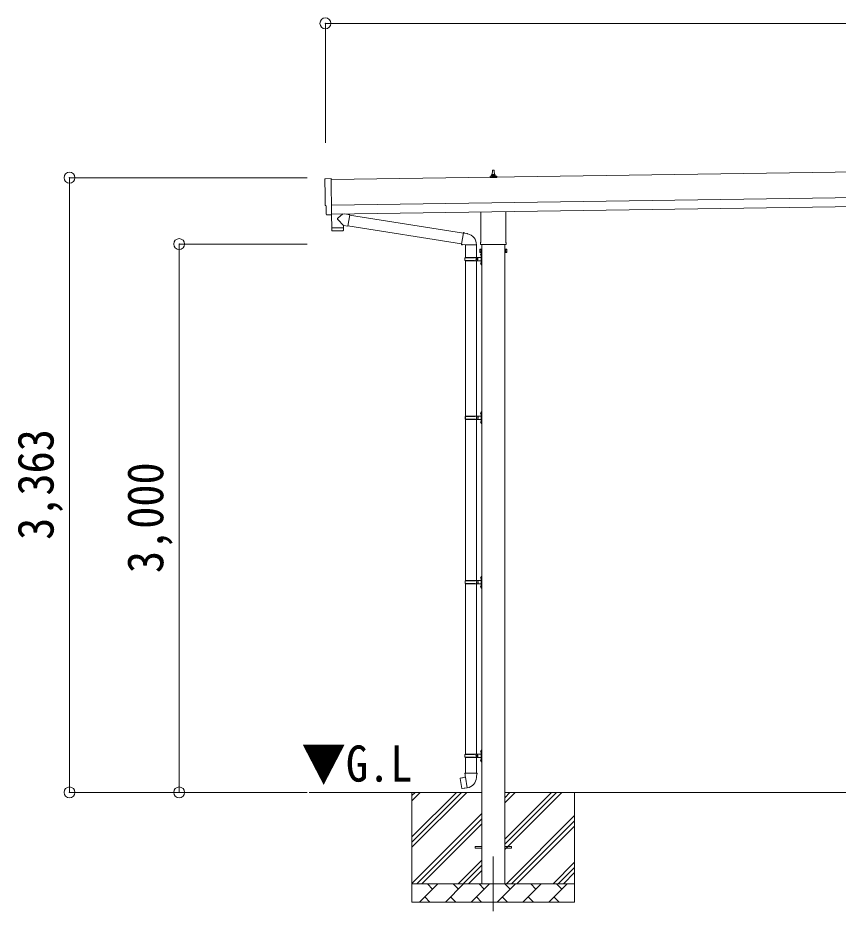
# Model space of a CAD drawing. Units: millimetres at full size, sheet at 1:60. Extents: x -16864 to 16864, y -11640 to 11640.
# Drawn here: x -915 to 3572, y -8113 to -3226 of the extents above; entities that cross this region are included whole.
import ezdxf
from ezdxf.enums import TextEntityAlignment as Align

# ---------------------------------------------------------------- set-up
doc = ezdxf.new("R2010")
doc.units = ezdxf.units.MM
doc.header["$LTSCALE"] = 60
doc.header["$PDMODE"] = 32
doc.header["$PDSIZE"] = 60
doc.linetypes.add('CHAIN1', pattern=[8, 5, -1, 1, -1])
for name, color, linetype, lineweight in [('0-1_Defpoints', 7, 'CHAIN1', 9), ('0-2_TEXT1', 4, 'Continuous', 9), ('0-3_SHAPE', 7, 'Continuous', 9), ('0-7_PARTS2', 7, 'Continuous', 9), ('0-8_TABLE1', 6, 'Continuous', 9), ('0-9_DIM1', 7, 'Continuous', 9)]:
    doc.layers.add(name, color=color, linetype=linetype, lineweight=lineweight)
doc.styles.add('ＭＳ ゴシック', font='')
doc.styles.get('ＭＳ ゴシック').set_extended_font_data('MS Gothic')

msp = doc.modelspace()

# ---------------------------------------------------------------- linework, layer by layer
at = {"layer": '0-1_Defpoints'}
msp.add_line((1685.56, -7813.9), (1685.56, -8162.9), dxfattribs=at)
at = {"layer": '0-2_TEXT1'}
for p, q in [((6163.31, -4033.52), (798.36, -4110.17)), ((1667.62, -4100.14), (1667.62, -4092.43)), ((1704.12, -4100.14), (1667.62, -4100.14)), ((1668, -4091.64), (1703.73, -4091.64)), ((1668.38, -4091.46), (1675.1, -4089.83)), ((1675.48, -4089.64), (1696.25, -4089.64)), ((1675.87, -4088.85), (1675.87, -4084.64)), ((1676.87, -4084.64), (1694.87, -4084.64)), ((1679.87, -4084.64), (1680.59, -4061.12)), ((1681.59, -4060.14), (1690.14, -4060.14)), ((1691.14, -4061.12), (1691.87, -4084.64)), ((1695.87, -4088.85), (1695.87, -4084.64)), ((1703.35, -4091.46), (1696.63, -4089.83)), ((1704.12, -4100.14), (1704.12, -4092.43)), ((800.36, -4250.15), (6165.31, -4173.51)), ((801.07, -4300.15), (6166.02, -4223.5)), ((1617.26, -4454.13), (1617.26, -4288.49)), ((1753.86, -4286.54), (1753.86, -4454.13)), ((781.49, -4304.2), (774.57, -4303.93)), ((1611.56, -4492.4), (1612.32, -4491.08)), ((1611.56, -4492.4), (1611.56, -4509.4)), ((1618.56, -4495.99), (1612.32, -4495.99)), ((1615.56, -4462.9), (1615.56, -4457.4)), ((1753.5, -4466.4), (1617.62, -4466.4)), ((1623.06, -4466.4), (1623.06, -7963.9)), ((1748.06, -7963.9), (1748.06, -4466.4)), ((1752.56, -4495.99), (1758.8, -4495.99)), ((1755.56, -4457.4), (1755.56, -4462.9)), ((1759.56, -4492.4), (1758.8, -4491.08)), ((1759.56, -4492.4), (1759.56, -4509.4)), ((1611.56, -4509.4), (1612.32, -4510.71)), ((1618.56, -4505.81), (1612.32, -4505.81)), ((1618.56, -4510.71), (1612.32, -4510.71)), ((1621.06, -4510.1), (1618.56, -4510.1)), ((1750.06, -4510.1), (1752.56, -4510.1)), ((1752.56, -4505.81), (1758.8, -4505.81)), ((1752.56, -4510.71), (1758.8, -4510.71)), ((1759.56, -4509.4), (1758.8, -4510.71)), ((1585.56, -7759.4), (1623.06, -7759.4)), ((1585.56, -7768.4), (1585.56, -7759.4)), ((1585.56, -7759.4), (1623.06, -7759.4)), ((1585.56, -7768.4), (1585.56, -7759.4)), ((1585.56, -7768.4), (1623.06, -7768.4)), ((1585.56, -7768.4), (1623.06, -7768.4)), ((1748.06, -7759.4), (1785.56, -7759.4)), ((1748.06, -7759.4), (1785.56, -7759.4)), ((1748.06, -7768.4), (1785.56, -7768.4)), ((1748.06, -7768.4), (1785.56, -7768.4)), ((1785.56, -7768.4), (1785.56, -7759.4)), ((1785.56, -7768.4), (1785.56, -7759.4))]:
    msp.add_line(p, q, dxfattribs=at)
for points in [[(766.74, -4107.18), (798.28, -4105.08), (801.11, -4302.91)], [(771.69, -4300.98), (771.02, -4253.96), (770.42, -4253.97)], [(782.23, -4303.91), (782.89, -4303.27), (801.12, -4303.92)], [(1618.56, -4510.71), (1618.56, -4491.08), (1612.32, -4491.08)], [(1618.56, -4510.1), (1618.56, -4491.7), (1621.06, -4491.7)], [(1752.56, -4510.1), (1752.56, -4491.7), (1750.06, -4491.7)], [(1752.56, -4510.71), (1752.56, -4491.08), (1758.8, -4491.08)]]:
    msp.add_lwpolyline(points, dxfattribs=at)
for points in [[(1621.06, -4511.4), (1621.06, -4490.4), (1623.06, -4490.4), (1623.06, -4511.4)], [(1750.06, -4511.4), (1750.06, -4490.4), (1748.06, -4490.4), (1748.06, -4511.4)]]:
    msp.add_lwpolyline(points, close=True, dxfattribs=at)
for centre, radius, start, end in [((1668.62, -4092.43), 1, 103.62699, 180), ((1674.87, -4088.85), 1, 283.62699, 0), ((1679.95, -4085.27), 4.13, 90, 171.17633), ((1676.87, -4085.64), 1, 90, 180), ((1681.59, -4061.14), 1, 90, 178.60509), ((1689.2, -4084.64), 4.83, 133.60282, 180), ((1682.53, -4084.64), 4.83, 0, 46.39718), ((1690.14, -4061.14), 1, 1.39491, 90), ((1691.78, -4085.27), 4.13, 8.82367, 90), ((1694.87, -4085.64), 1, 0, 90), ((1696.87, -4088.85), 1, 180, 256.37301), ((1703.12, -4092.43), 1, 0, 76.37301), ((1615.9, -4493.54), 4.34, 145.61575, 214.38425), ((1627.8, -4500.9), 16.24, 162.41205, 197.58795), ((1619.56, -4457.4), 4, 125.09963, 180), ((1619.56, -4462.9), 4, 180, 194.47751), ((1619.56, -4462.9), 4, 194.47751, 241.04498), ((1751.56, -4462.9), 4, 298.95502, 345.52249), ((1751.56, -4457.4), 4, 0, 54.90037), ((1751.56, -4462.9), 4, 345.52249, 0), ((1755.21, -4493.54), 4.34, 325.61575, 34.38425), ((1743.32, -4500.9), 16.24, 342.41205, 17.58795), ((1615.9, -4508.26), 4.34, 145.61575, 214.38425), ((1755.21, -4508.26), 4.34, 325.61575, 34.38425)]:
    msp.add_arc(centre, radius, start, end, dxfattribs=at)
for centre, major_axis, ratio, start_param, end_param in [((766.94, -4110.18), (-3, -0.04), 0.99863, 4.7647489, 6.2979817), ((-3997.43, -4248.67), (4762.89, 68.04), 0.99863, 6.2686928, 6.2979817), ((770.35, -4249.57), (-4.41, -0.06), 0.99863, 6.2686928, 7.8539816), ((774.69, -4300.93), (-2.15, -2.1), 0.9974, 5.5252311, 7.0411395), ((781.53, -4303.2), (-0.717, -0.7), 0.9974, 0.7579542, 1.5707963)]:
    msp.add_ellipse(centre, major_axis=major_axis, ratio=ratio, start_param=start_param, end_param=end_param, dxfattribs=at)
at = {"layer": '0-3_SHAPE'}
for p, q in [((1623.06, -7463.9), (678.9, -7463.9)), ((1240.56, -7463.9), (1240.56, -8063.9)), ((1240.56, -7707.38), (1484.04, -7463.9)), ((1240.56, -7735.67), (1512.33, -7463.9)), ((1240.56, -7763.95), (1540.61, -7463.9)), ((1240.56, -7509.39), (1286.05, -7463.9)), ((1240.56, -7481.11), (1257.77, -7463.9)), ((4623.06, -7463.9), (1748.06, -7463.9)), ((1748.06, -7492.72), (1776.88, -7463.9)), ((1748.06, -7521.01), (1805.17, -7463.9)), ((1748.06, -7775.57), (2059.73, -7463.9)), ((1748.06, -7719), (2003.16, -7463.9)), ((1748.06, -7747.28), (2031.44, -7463.9)), ((2130.56, -7463.9), (2130.56, -8063.9)), ((1240.56, -7961.94), (1623.06, -7579.44)), ((1266.88, -7963.9), (1623.06, -7607.72)), ((1757.72, -7963.9), (2130.56, -7591.06)), ((1786, -7963.9), (2130.56, -7619.34)), ((1295.17, -7963.9), (1623.06, -7636.01)), ((1814.29, -7963.9), (2130.56, -7647.63)), ((1493.16, -7963.9), (1623.06, -7834)), ((1521.44, -7963.9), (1623.06, -7862.28)), ((2012.28, -7963.9), (2130.56, -7845.62)), ((1549.73, -7963.9), (1623.06, -7890.57)), ((2040.56, -7963.9), (2130.56, -7873.9)), ((2068.84, -7963.9), (2130.56, -7902.18)), ((1240.56, -7963.9), (2130.56, -7963.9)), ((1282.01, -8063.9), (1382.01, -7963.9)), ((1353.45, -7992.45), (1324.9, -7963.9)), ((1423.43, -8063.9), (1523.43, -7963.9)), ((1494.87, -7992.45), (1466.32, -7963.9)), ((1564.85, -8063.9), (1664.85, -7963.9)), ((1636.3, -7992.45), (1607.74, -7963.9)), ((1706.27, -8063.9), (1806.27, -7963.9)), ((1777.72, -7992.45), (1749.16, -7963.9)), ((1847.69, -8063.9), (1947.69, -7963.9)), ((1919.14, -7992.45), (1890.58, -7963.9)), ((1989.11, -8063.9), (2089.11, -7963.9)), ((2060.56, -7992.45), (2032.01, -7963.9)), ((1310.56, -8035.35), (1339.11, -8063.9)), ((1451.98, -8035.35), (1480.53, -8063.9)), ((1593.4, -8035.35), (1621.96, -8063.9)), ((1734.82, -8035.35), (1763.38, -8063.9)), ((1876.24, -8035.35), (1904.8, -8063.9)), ((2017.67, -8035.35), (2046.22, -8063.9)), ((2130.56, -8063.9), (1240.56, -8063.9))]:
    msp.add_line(p, q, dxfattribs=at)
at = {"layer": '0-8_TABLE1'}
for p, q in [((767.34, -3256.26), (767.34, -3910.59)), ((11606.27, -3256.26), (767.34, -3256.26)), ((-632.66, -4100.61), (668.04, -4100.61)), ((-632.66, -4100.61), (-632.66, -7463.9)), ((-32.66, -4463.9), (668.04, -4463.9)), ((-32.66, -4463.9), (-32.66, -7463.9)), ((-632.66, -7463.9), (668.04, -7463.9))]:
    msp.add_line(p, q, dxfattribs=at)
for p in [(767.34, -3256.26), (-632.66, -4100.61), (-32.66, -4463.9), (-632.66, -7463.9), (-32.66, -7463.9)]:
    msp.add_point(p, dxfattribs=at)
at = {"layer": '0-9_DIM1'}
for p, q in [((862.52, -4299.27), (834.87, -4321.78)), ((900.14, -4303.28), (874.3, -4299.1)), ((801.11, -4302.91), (801.12, -4303.92)), ((865.56, -4362.22), (834.69, -4329.11)), ((900.14, -4303.28), (889.97, -4366.16)), ((899.84, -4305.1), (1522, -4404.16)), ((801.76, -4376.14), (802.17, -4389.19)), ((862.75, -4391.27), (805.21, -4392.1)), ((806.24, -4375.08), (806.27, -4376.08)), ((861.24, -4374.29), (861.23, -4375.29)), ((865.56, -4362.22), (889.97, -4366.16)), ((865.56, -4362.22), (865.73, -4374.23)), ((890.27, -4364.33), (1511.58, -4463.26)), ((1511.26, -4465.07), (1516.79, -4433.71)), ((1522.32, -4402.34), (1516.79, -4433.71)), ((1522.32, -4402.34), (1523.46, -4400.36)), ((1523.46, -4400.36), (1527.02, -4400.99)), ((1527.02, -4400.99), (1527.44, -4403.34)), ((1541.95, -4406.16), (1543.64, -4407.79)), ((1543.64, -4407.79), (1545.75, -4408.24)), ((1511.26, -4465.07), (1511.65, -4467.33)), ((1511.26, -4465.07), (1516.41, -4465.89)), ((1511.65, -4467.33), (1515.22, -4467.96)), ((1515.22, -4467.96), (1516.41, -4465.89)), ((1516.41, -4465.89), (1531.01, -4468.2)), ((1531.01, -4468.2), (1533.22, -4467.22)), ((1593.51, -4467.61), (1532.33, -4467.61)), ((1533.06, -4467.61), (1533.06, -4536.91)), ((1593.06, -4467.61), (1593.06, -4536.91)), ((1530.06, -4538.91), (1580.39, -4538.91)), ((1531.06, -4536.91), (1617.06, -4536.91)), ((1531.06, -4536.91), (1531.06, -4538.91)), ((1590.06, -4536.91), (1590.06, -4541.41)), ((1590.06, -4541.41), (1592.06, -4541.41)), ((1592.06, -4541.41), (1592.06, -4545.91)), ((1598.06, -4536.91), (1598.06, -4545.91)), ((1598.06, -4541.41), (1601.06, -4541.41)), ((1601.06, -4541.41), (1601.06, -4545.91)), ((1616.76, -4519.76), (1618.8, -4520.76)), ((1618.03, -4517.76), (1618.66, -4517.76)), ((1618.03, -4517.76), (1618.03, -4526.06)), ((1618.03, -4526.06), (1618.66, -4526.06)), ((1618.66, -4517.76), (1618.66, -4526.06)), ((1618.66, -4517.76), (1619.06, -4518.16)), ((1618.66, -4526.06), (1619.06, -4525.66)), ((1618.8, -4520.76), (1619.41, -4521.91)), ((1619.06, -4513.91), (1622.06, -4512.41)), ((1619.06, -4513.91), (1619.06, -4545.91)), ((1619.06, -4518.16), (1619.06, -4525.66)), ((1622.06, -4512.41), (1622.06, -4545.91)), ((1622.06, -4512.41), (1623.06, -4512.41)), ((1623.06, -4512.41), (1623.06, -4545.91)), ((1530.06, -4552.91), (1580.39, -4552.91)), ((1531.06, -4554.91), (1531.06, -4552.91)), ((1531.06, -4554.91), (1617.06, -4554.91)), ((1533.06, -4554.91), (1533.06, -6304.9)), ((1590.06, -4554.91), (1590.06, -4550.41)), ((1590.06, -4550.41), (1592.06, -4550.41)), ((1592.06, -4550.41), (1592.06, -4545.91)), ((1593.06, -4554.91), (1593.06, -6304.9)), ((1598.06, -4554.91), (1598.06, -4545.91)), ((1598.06, -4550.41), (1601.06, -4550.41)), ((1601.06, -4550.41), (1601.06, -4545.91)), ((1616.76, -4567.76), (1618.8, -4568.76)), ((1618.03, -4565.76), (1618.66, -4565.76)), ((1618.03, -4565.76), (1618.03, -4574.06)), ((1618.03, -4574.06), (1618.66, -4574.06)), ((1618.66, -4565.76), (1618.66, -4574.06)), ((1618.66, -4565.76), (1619.06, -4566.16)), ((1618.66, -4574.06), (1619.06, -4573.66)), ((1618.8, -4568.76), (1619.41, -4569.91)), ((1619.06, -4577.91), (1619.06, -4545.91)), ((1619.06, -4566.16), (1619.06, -4573.66)), ((1619.06, -4577.91), (1622.06, -4579.41)), ((1622.06, -4579.41), (1622.06, -4545.91)), ((1622.06, -4579.41), (1623.06, -4579.41)), ((1623.06, -4579.41), (1623.06, -4545.91)), ((1532.56, -5406.9), (1582.89, -5406.9)), ((1532.56, -5420.9), (1582.89, -5420.9)), ((1533.56, -5404.9), (1533.56, -5406.9)), ((1533.56, -5404.9), (1617.06, -5404.9)), ((1533.56, -5422.9), (1533.56, -5420.9)), ((1533.56, -5422.9), (1617.06, -5422.9)), ((1592.56, -5404.9), (1592.56, -5409.4)), ((1592.56, -5409.4), (1594.56, -5409.4)), ((1592.56, -5422.9), (1592.56, -5418.4)), ((1592.56, -5418.4), (1594.56, -5418.4)), ((1594.56, -5409.4), (1594.56, -5413.9)), ((1594.56, -5418.4), (1594.56, -5413.9)), ((1600.56, -5404.9), (1600.56, -5413.9)), ((1600.56, -5409.4), (1603.56, -5409.4)), ((1600.56, -5422.9), (1600.56, -5413.9)), ((1600.56, -5418.4), (1603.56, -5418.4)), ((1603.56, -5409.4), (1603.56, -5413.9)), ((1603.56, -5418.4), (1603.56, -5413.9)), ((1616.76, -5387.75), (1618.8, -5388.75)), ((1618.03, -5385.75), (1618.66, -5385.75)), ((1618.03, -5385.75), (1618.03, -5394.05)), ((1618.03, -5394.05), (1618.66, -5394.05)), ((1618.66, -5385.75), (1618.66, -5394.05)), ((1618.66, -5385.75), (1619.06, -5386.15)), ((1618.66, -5394.05), (1619.06, -5393.65)), ((1618.8, -5388.75), (1619.41, -5389.9)), ((1619.06, -5381.9), (1622.06, -5380.4)), ((1619.06, -5381.9), (1619.06, -5413.9)), ((1619.06, -5386.15), (1619.06, -5393.65)), ((1619.06, -5445.9), (1619.06, -5413.9)), ((1622.06, -5380.4), (1622.06, -5413.9)), ((1622.06, -5380.4), (1623.06, -5380.4)), ((1622.06, -5447.4), (1622.06, -5413.9)), ((1623.06, -5380.4), (1623.06, -5413.9)), ((1623.06, -5447.4), (1623.06, -5413.9)), ((1616.76, -5435.75), (1618.8, -5436.75)), ((1618.03, -5433.75), (1618.66, -5433.75)), ((1618.03, -5433.75), (1618.03, -5442.05)), ((1618.03, -5442.05), (1618.66, -5442.05)), ((1618.66, -5433.75), (1618.66, -5442.05)), ((1618.66, -5433.75), (1619.06, -5434.15)), ((1618.66, -5442.05), (1619.06, -5441.65)), ((1618.8, -5436.75), (1619.41, -5437.9)), ((1619.06, -5434.15), (1619.06, -5441.65)), ((1619.06, -5445.9), (1622.06, -5447.4)), ((1622.06, -5447.4), (1623.06, -5447.4)), ((1616.76, -6287.75), (1618.8, -6288.75)), ((1618.03, -6285.75), (1618.66, -6285.75)), ((1618.03, -6285.75), (1618.03, -6294.05)), ((1618.03, -6294.05), (1618.66, -6294.05)), ((1618.66, -6285.75), (1618.66, -6294.05)), ((1618.66, -6285.75), (1619.06, -6286.15)), ((1618.66, -6294.05), (1619.06, -6293.65)), ((1618.8, -6288.75), (1619.41, -6289.9)), ((1619.06, -6281.9), (1622.06, -6280.4)), ((1619.06, -6281.9), (1619.06, -6313.9)), ((1619.06, -6286.15), (1619.06, -6293.65)), ((1622.06, -6280.4), (1622.06, -6313.9)), ((1622.06, -6280.4), (1623.06, -6280.4)), ((1623.06, -6280.4), (1623.06, -6313.9)), ((1532.56, -6306.9), (1582.89, -6306.9)), ((1532.56, -6320.9), (1582.89, -6320.9)), ((1533.06, -6322.89), (1533.06, -7254.9)), ((1533.56, -6304.9), (1533.56, -6306.9)), ((1533.56, -6304.9), (1617.06, -6304.9)), ((1533.56, -6322.9), (1533.56, -6320.9)), ((1533.56, -6322.9), (1617.06, -6322.9)), ((1592.56, -6304.9), (1592.56, -6309.4)), ((1592.56, -6309.4), (1594.56, -6309.4)), ((1592.56, -6322.9), (1592.56, -6318.4)), ((1592.56, -6318.4), (1594.56, -6318.4)), ((1593.06, -6322.89), (1593.06, -7254.9)), ((1594.56, -6309.4), (1594.56, -6313.9)), ((1594.56, -6318.4), (1594.56, -6313.9)), ((1600.56, -6304.9), (1600.56, -6313.9)), ((1600.56, -6309.4), (1603.56, -6309.4)), ((1600.56, -6322.9), (1600.56, -6313.9)), ((1600.56, -6318.4), (1603.56, -6318.4)), ((1603.56, -6309.4), (1603.56, -6313.9)), ((1603.56, -6318.4), (1603.56, -6313.9)), ((1616.76, -6335.75), (1618.8, -6336.75)), ((1618.03, -6333.75), (1618.66, -6333.75)), ((1618.03, -6333.75), (1618.03, -6342.05)), ((1618.03, -6342.05), (1618.66, -6342.05)), ((1618.66, -6333.75), (1618.66, -6342.05)), ((1618.66, -6333.75), (1619.06, -6334.15)), ((1618.66, -6342.05), (1619.06, -6341.65)), ((1618.8, -6336.75), (1619.41, -6337.9)), ((1619.06, -6345.9), (1619.06, -6313.9)), ((1619.06, -6334.15), (1619.06, -6341.65)), ((1619.06, -6345.9), (1622.06, -6347.4)), ((1622.06, -6347.4), (1622.06, -6313.9)), ((1622.06, -6347.4), (1623.06, -6347.4)), ((1623.06, -6347.4), (1623.06, -6313.9)), ((1619.06, -7231.9), (1622.06, -7230.4)), ((1619.06, -7231.9), (1619.06, -7263.9)), ((1622.06, -7230.4), (1622.06, -7263.9)), ((1622.06, -7230.4), (1623.06, -7230.4)), ((1623.06, -7230.4), (1623.06, -7263.9)), ((1530.06, -7256.9), (1580.39, -7256.9)), ((1530.06, -7270.9), (1580.39, -7270.9)), ((1531.06, -7254.9), (1617.06, -7254.9)), ((1531.06, -7254.9), (1531.06, -7256.9)), ((1531.06, -7272.9), (1531.06, -7270.9)), ((1531.06, -7272.9), (1617.06, -7272.9)), ((1533.06, -7272.9), (1533.06, -7357.83)), ((1590.06, -7254.9), (1590.06, -7259.4)), ((1590.06, -7259.4), (1592.06, -7259.4)), ((1590.06, -7272.9), (1590.06, -7268.4)), ((1590.06, -7268.4), (1592.06, -7268.4)), ((1592.06, -7259.4), (1592.06, -7263.9)), ((1592.06, -7268.4), (1592.06, -7263.9)), ((1593.06, -7272.9), (1593.06, -7357.83)), ((1598.06, -7254.9), (1598.06, -7263.9)), ((1598.06, -7259.4), (1601.06, -7259.4)), ((1598.06, -7272.9), (1598.06, -7263.9)), ((1598.06, -7268.4), (1601.06, -7268.4)), ((1601.06, -7259.4), (1601.06, -7263.9)), ((1601.06, -7268.4), (1601.06, -7263.9)), ((1616.76, -7237.75), (1618.8, -7238.75)), ((1618.03, -7235.75), (1618.66, -7235.75)), ((1618.03, -7235.75), (1618.03, -7244.05)), ((1618.03, -7244.05), (1618.66, -7244.05)), ((1618.66, -7235.75), (1618.66, -7244.05)), ((1618.66, -7235.75), (1619.06, -7236.15)), ((1618.66, -7244.05), (1619.06, -7243.65)), ((1618.8, -7238.75), (1619.41, -7239.9)), ((1619.06, -7236.15), (1619.06, -7243.65)), ((1619.06, -7295.9), (1619.06, -7263.9)), ((1622.06, -7297.4), (1622.06, -7263.9)), ((1623.06, -7297.4), (1623.06, -7263.9)), ((1616.76, -7285.75), (1618.8, -7286.75)), ((1618.03, -7283.75), (1618.66, -7283.75)), ((1618.03, -7283.75), (1618.03, -7292.05)), ((1618.03, -7292.05), (1618.66, -7292.05)), ((1618.66, -7283.75), (1618.66, -7292.05)), ((1618.66, -7283.75), (1619.06, -7284.15)), ((1618.66, -7292.05), (1619.06, -7291.65)), ((1618.8, -7286.75), (1619.41, -7287.9)), ((1619.06, -7284.15), (1619.06, -7291.65)), ((1619.06, -7295.9), (1622.06, -7297.4)), ((1622.06, -7297.4), (1623.06, -7297.4)), ((1531.21, -7357.83), (1529.06, -7358.61)), ((1529.06, -7358.61), (1529.06, -7362.23)), ((1529.06, -7362.23), (1531.3, -7363.04)), ((1531.21, -7357.83), (1563.06, -7357.83)), ((1531.21, -7357.83), (1531.3, -7363.04)), ((1531.3, -7363.04), (1531.56, -7377.83)), ((1531.56, -7377.83), (1532.91, -7379.83)), ((1594.91, -7357.83), (1563.06, -7357.83)), ((1594.56, -7377.83), (1593.25, -7379.77)), ((1597.06, -7362.23), (1594.82, -7363.04)), ((1594.91, -7357.83), (1597.06, -7358.61)), ((1597.06, -7358.61), (1597.06, -7362.23)), ((1504.6, -7386.28), (1503.79, -7387.45)), ((1503.79, -7387.45), (1513.41, -7442.01)), ((1532.47, -7381.03), (1504.6, -7386.28)), ((1517.34, -7383.67), (1517.13, -7383.92)), ((1542.82, -7438.32), (1532.69, -7380.85)), ((1532.71, -7380.03), (1532.71, -7380.73)), ((1532.91, -7379.83), (1532.88, -7379.83)), ((1593.25, -7379.77), (1593.17, -7381.93)), ((1527.43, -7440.92), (1527.15, -7440.76)), ((1543.13, -7439.09), (1542.89, -7438.42))]:
    msp.add_line(p, q, dxfattribs=at)
for points in [[(800.72, -4303.9), (801.74, -4375.14), (865.73, -4374.23)], [(865.71, -4388.28), (865.75, -4375.23), (801.76, -4376.14)], [(1522.32, -4402.34), (1527.44, -4403.34), (1541.95, -4406.16)], [(1616.76, -4524.06), (1618.8, -4523.06), (1619.41, -4521.91)], [(1616.76, -4572.06), (1618.8, -4571.06), (1619.41, -4569.91)], [(1616.76, -5392.05), (1618.8, -5391.05), (1619.41, -5389.9)], [(1616.76, -5440.05), (1618.8, -5439.05), (1619.41, -5437.9)], [(1616.76, -6292.05), (1618.8, -6291.05), (1619.41, -6289.9)], [(1616.76, -6340.05), (1618.8, -6339.05), (1619.41, -6337.9)], [(1616.76, -7242.05), (1618.8, -7241.05), (1619.41, -7239.9)], [(1616.76, -7290.05), (1618.8, -7289.05), (1619.41, -7287.9)], [(1594.91, -7357.83), (1594.82, -7363.04), (1594.56, -7377.83)], [(1519.59, -7383.46), (1519.31, -7383.3), (1517.34, -7383.67)], [(1542.55, -7438.23), (1514.57, -7442.83), (1513.41, -7442.01)], [(1529.62, -7440.36), (1529.41, -7440.59), (1527.43, -7440.92)]]:
    msp.add_lwpolyline(points, dxfattribs=at)
for centre, radius, start, end in [((838.18, -4325.53), 5, 131.47396, 225.79244), ((805.17, -4389.1), 3, 181.81845, 270.86677), ((862.71, -4388.28), 3, 270.81845, 359.81845), ((1533.22, -4467.22), 60.3, 359.62495, 78), ((1578.81, -4545.91), 49.25, 171.82876, 180.00002), ((1580.39, -4536.91), 2, 270, 359.99998), ((1622.36, -4521.91), 6, 136.21765, 223.78235), ((1617.06, -4534.91), 2, 270, 359.99998), ((1578.81, -4545.91), 49.25, 180.00002, 188.17127), ((1580.39, -4554.91), 2, 0.00005, 90.00004), ((1622.36, -4569.91), 6, 136.21765, 223.78235), ((1617.06, -4556.91), 2, 0.00005, 90.00004), ((1581.31, -5413.9), 49.25, 171.82876, 180.00002), ((1581.31, -5413.9), 49.25, 180.00002, 188.17127), ((1582.89, -5404.9), 2, 270, 359.99998), ((1582.89, -5422.9), 2, 0.00005, 90.00004), ((1622.36, -5389.9), 6, 136.21765, 223.78235), ((1617.06, -5402.9), 2, 270, 359.99998), ((1617.06, -5424.9), 2, 0.00005, 90.00004), ((1622.36, -5437.9), 6, 136.21765, 223.78235), ((1622.36, -6289.9), 6, 136.21765, 223.78235), ((1617.06, -6302.9), 2, 270, 359.99998), ((1581.31, -6313.9), 49.25, 171.82876, 180.00002), ((1581.31, -6313.9), 49.25, 180.00002, 188.17127), ((1582.89, -6304.9), 2, 270, 359.99998), ((1582.89, -6322.9), 2, 0.00005, 90.00004), ((1622.36, -6337.9), 6, 136.21765, 223.78235), ((1617.06, -6324.9), 2, 0.00005, 90.00004), ((1578.81, -7263.9), 49.25, 171.82876, 180.00002), ((1578.81, -7263.9), 49.25, 180.00002, 188.17127), ((1580.39, -7254.9), 2, 270, 359.99998), ((1580.39, -7272.9), 2, 0.00005, 90.00004), ((1622.36, -7239.9), 6, 136.21765, 223.78235), ((1617.06, -7252.9), 2, 270, 359.99998), ((1617.06, -7274.9), 2, 0.00005, 90.00004), ((1622.36, -7287.9), 6, 136.21765, 223.78235), ((1532.41, -7380.73), 0.3, 280.66842, 0), ((1532.91, -7380.03), 0.2, 100, 180), ((1532.91, -7379.83), 60.3, 279.96938, 358), ((1542.6, -7438.53), 0.3, 20, 99.33158), ((1543.31, -7439.02), 0.2, 200, 279.96938)]:
    msp.add_arc(centre, radius, start, end, dxfattribs=at)

# ---------------------------------------------------------------- texts
at = {"layer": '0-7_PARTS2', "style": 'ＭＳ ゴシック', "width": 0.9}
msp.add_text('▼G.L', height=197.9, dxfattribs=at).set_placement((636.18, -7464.18), align=Align.BOTTOM_LEFT)
at = {"layer": '0-8_TABLE1', "color": 7, "style": 'ＭＳ ゴシック', "width": 0.9}
for s, p in [('3,363', (-660.16, -6082.25)), ('3,000', (-60.16, -6263.9))]:
    msp.add_text(s, height=197.9, rotation=90, dxfattribs=at).set_placement(p, align=Align.BOTTOM_LEFT)

doc.saveas('drawing.dxf')
